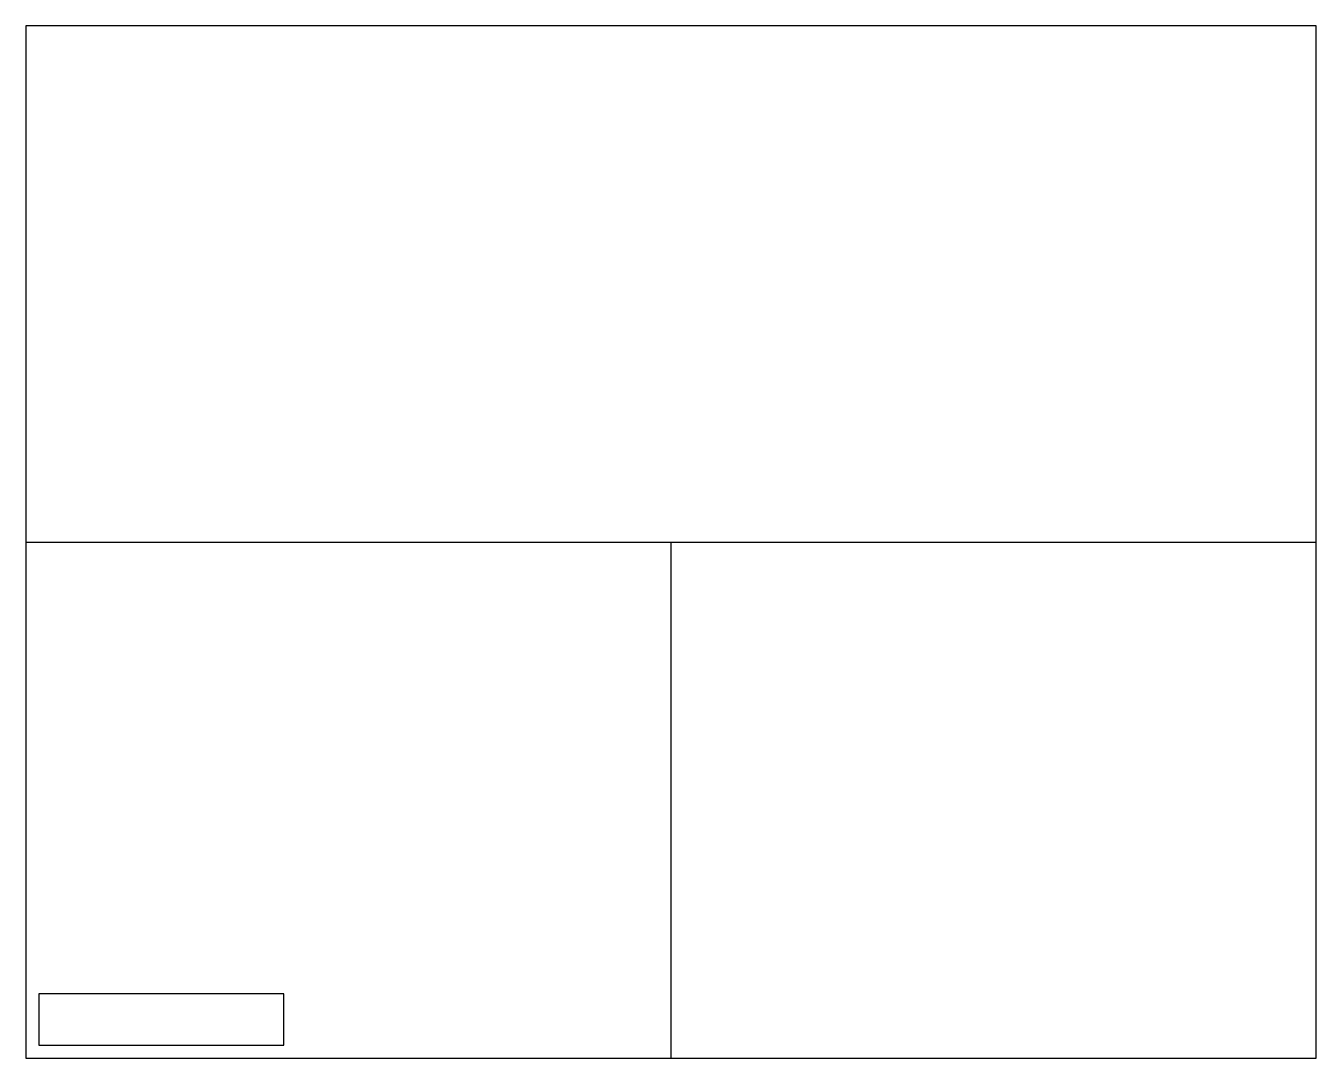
# Model space of a CAD drawing. Header units: metres. Extents: x 0 to 10000, y 0 to 8000.
import ezdxf

# ---------------------------------------------------------------- set-up
doc = ezdxf.new("R2010")
doc.units = ezdxf.units.M
doc.layers.add('Furniture', color=6, linetype='Continuous')
doc.layers.add('Walls', color=7, linetype='Continuous')

msp = doc.modelspace()

# ---------------------------------------------------------------- linework, layer by layer
at = {"layer": 'Furniture'}
msp.add_lwpolyline([(100, 100), (2000, 100), (2000, 500), (100, 500), (100, 100)], dxfattribs=at)
at = {"layer": 'Walls'}
for p, q in [((10000, 8000), (0, 8000)), ((0, 8000), (0, 0)), ((10000, 0), (10000, 8000)), ((0, 4000), (5000, 4000)), ((5000, 0), (5000, 4000)), ((5000, 4000), (10000, 4000)), ((0, 0), (10000, 0))]:
    msp.add_line(p, q, dxfattribs=at)

doc.saveas('drawing.dxf')
